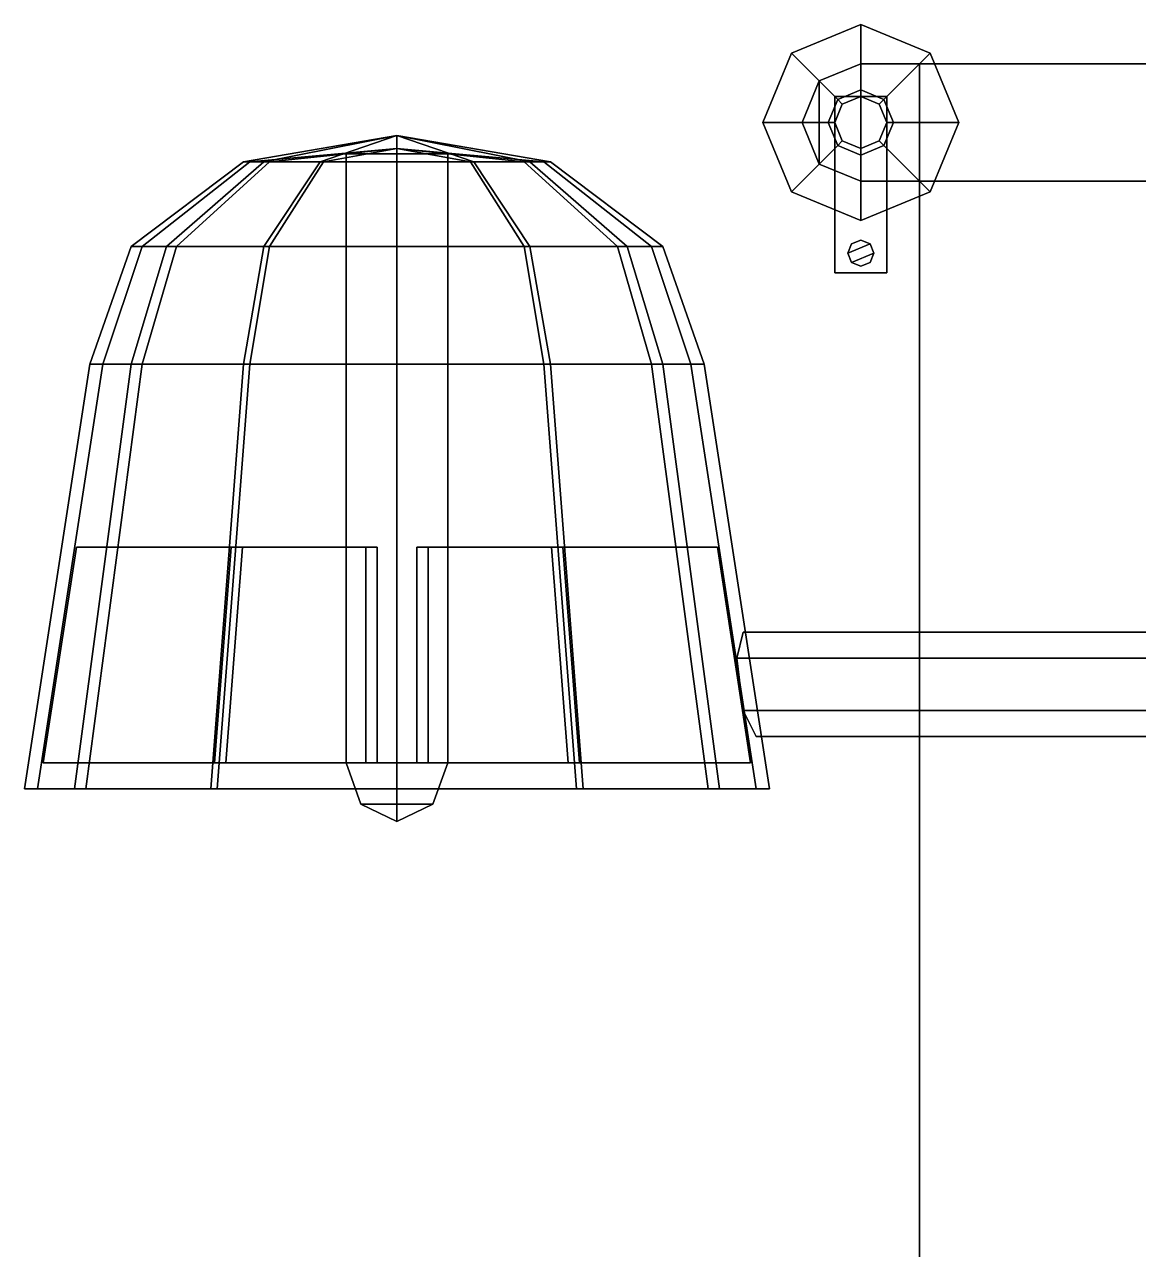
# Model space of a CAD drawing. Header units: millimetres. Extents: x -2.6 to 2.6, y -3.5 to 10.2.
# Drawn here: x -2.64 to -0.935, y 0.385 to 2.26 of the extents above; entities that cross this region are included whole.
import ezdxf

# ---------------------------------------------------------------- set-up
doc = ezdxf.new("R2010")
doc.units = ezdxf.units.MM
doc.layers.add('outriggers', color=5, linetype='Continuous')
doc.layers.add('turret', color=2, linetype='Continuous')

msp = doc.modelspace()

# ---------------------------------------------------------------- linework, layer by layer
for points in [[(-1.36, 2.2, -0.08), (-1.4236, 2.1736, -0.08), (-1.4236, 2.1736, 0.1), (-1.36, 2.2, 0.1)], [(-1.36, 2.2, 0.1), (-1.4236, 2.1736, 0.1), (-1.4236, 2.0464, 0.1), (-1.36, 2.02, 0.1)], [(1.36, 2.2, 0.1), (1.27, 2.2), (-1.27, 2.2), (-1.36, 2.2, 0.1)], [(-1.36, 2.02, 0.1), (1.36, 2.02, 0.1), (1.36, 2.2, 0.1), (-1.36, 2.2, 0.1)], [(-1.27, 2.2, -0.08), (-1.36, 2.2, -0.08), (-1.36, 2.2, 0.1), (-1.27, 2.2)], [(-1.27, 2.02, -0.08), (-1.27, 2.2, -0.08), (-1.27, 2.2), (-1.27, 2.02)], [(-1.4236, 2.1736, -0.08), (-1.45, 2.11, -0.08), (-1.45, 2.11, 0.1), (-1.4236, 2.1736, 0.1)], [(-1.4236, 2.1736, 0.1), (-1.45, 2.11, 0.1), (-1.45, 2.11, 0.1), (-1.4236, 2.0464, 0.1)], [(-1.45, 2.11, -0.08), (-1.4236, 2.0464, -0.08), (-1.4236, 2.0464, 0.1), (-1.45, 2.11, 0.1)], [(-1.4236, 2.0464, -0.08), (-1.36, 2.02, -0.08), (-1.36, 2.02, 0.1), (-1.4236, 2.0464, 0.1)], [(-1.36, 2.02, -0.08), (-1.27, 2.02, -0.08), (-1.27, 2.02, 0.1), (-1.36, 2.02, 0.1)], [(-1.27, 2.02, 0.1), (-1.27, 2.02), (-1.27, -0.64), (-1.27, -0.64, 0.1)], [(1.27, -1.05, 0.1), (1.27, 2.02, 0.1), (-1.27, 2.02, 0.1), (-1.27, -1.05, 0.1)]]:
    msp.add_3dface(points)
at = {"layer": 'outriggers'}
for points in [[(-1.36, 2.26, -0.59), (-1.4661, 2.2161, -0.59), (-1.3954, 2.1454, -0.59), (-1.36, 2.16, -0.59)], [(-1.36, 2.26, -0.61), (-1.4661, 2.2161, -0.61), (-1.4661, 2.2161, -0.59), (-1.36, 2.26, -0.59)], [(-1.2539, 2.2161, -0.59), (-1.36, 2.26, -0.59), (-1.36, 2.16, -0.59), (-1.3246, 2.1454, -0.59)], [(-1.2539, 2.2161, -0.61), (-1.36, 2.26, -0.61), (-1.36, 2.26, -0.59), (-1.2539, 2.2161, -0.59)], [(-1.4661, 2.2161, -0.59), (-1.51, 2.11, -0.59), (-1.41, 2.11, -0.59), (-1.3954, 2.1454, -0.59)], [(-1.4661, 2.2161, -0.61), (-1.51, 2.11, -0.61), (-1.51, 2.11, -0.59), (-1.4661, 2.2161, -0.59)], [(-1.21, 2.11, -0.59), (-1.2539, 2.2161, -0.59), (-1.3246, 2.1454, -0.59), (-1.31, 2.11, -0.59)], [(-1.21, 2.11, -0.61), (-1.2539, 2.2161, -0.61), (-1.2539, 2.2161, -0.59), (-1.21, 2.11, -0.59)], [(-1.36, 2.16, -0.54), (-1.3954, 2.1454, -0.54), (-1.3883, 2.1383, -0.54), (-1.36, 2.15, -0.54)], [(-1.36, 2.16, -0.59), (-1.3954, 2.1454, -0.59), (-1.3954, 2.1454, -0.54), (-1.36, 2.16, -0.54)], [(-1.3246, 2.1454, -0.54), (-1.36, 2.16, -0.54), (-1.36, 2.15, -0.54), (-1.3317, 2.1383, -0.54)], [(-1.3246, 2.1454, -0.59), (-1.36, 2.16, -0.59), (-1.36, 2.16, -0.54), (-1.3246, 2.1454, -0.54)], [(-1.3954, 2.1454, -0.54), (-1.41, 2.11, -0.54), (-1.4, 2.11, -0.54), (-1.3883, 2.1383, -0.54)], [(-1.3954, 2.1454, -0.59), (-1.41, 2.11, -0.59), (-1.41, 2.11, -0.54), (-1.3954, 2.1454, -0.54)], [(-1.4, 2.15, 0.24), (-1.4, 1.88, 0.24), (-1.32, 1.88, 0.24), (-1.32, 2.15, 0.24)], [(-1.32, 2.15, 0.22), (-1.32, 1.88, 0.22), (-1.4, 1.88, 0.22), (-1.4, 2.15, 0.22)], [(-1.32, 2.15, 0.24), (-1.32, 2.15, 0.22), (-1.4, 2.15, 0.22), (-1.4, 2.15, 0.24)], [(-1.4, 2.15, 0.22), (-1.4, 1.88, 0.22), (-1.4, 1.88, 0.24), (-1.4, 2.15, 0.24)], [(-1.3883, 2.1383, -0.54), (-1.4, 2.11, -0.54), (-1.4, 2.11, 0.22), (-1.3883, 2.1383, 0.22)], [(-1.36, 2.15, -0.54), (-1.3883, 2.1383, -0.54), (-1.3883, 2.1383, 0.22), (-1.36, 2.15, 0.22)], [(-1.3317, 2.1383, -0.54), (-1.36, 2.15, -0.54), (-1.36, 2.15, 0.22), (-1.3317, 2.1383, 0.22)], [(-1.31, 2.11, -0.54), (-1.3246, 2.1454, -0.54), (-1.3317, 2.1383, -0.54), (-1.32, 2.11, -0.54)], [(-1.32, 2.11, -0.54), (-1.3317, 2.1383, -0.54), (-1.3317, 2.1383, 0.22), (-1.32, 2.11, 0.22)], [(-1.31, 2.11, -0.59), (-1.3246, 2.1454, -0.59), (-1.3246, 2.1454, -0.54), (-1.31, 2.11, -0.54)], [(-1.32, 1.88, 0.24), (-1.32, 1.88, 0.22), (-1.32, 2.15, 0.22), (-1.32, 2.15, 0.24)], [(-1.51, 2.11, -0.59), (-1.4661, 2.0039, -0.59), (-1.3954, 2.0746, -0.59), (-1.41, 2.11, -0.59)], [(-1.51, 2.11, -0.61), (-1.4661, 2.0039, -0.61), (-1.4661, 2.0039, -0.59), (-1.51, 2.11, -0.59)], [(-1.41, 2.11, -0.54), (-1.3954, 2.0746, -0.54), (-1.3883, 2.0817, -0.54), (-1.4, 2.11, -0.54)], [(-1.41, 2.11, -0.59), (-1.3954, 2.0746, -0.59), (-1.3954, 2.0746, -0.54), (-1.41, 2.11, -0.54)], [(-1.4, 2.11, -0.54), (-1.3883, 2.0817, -0.54), (-1.3883, 2.0817, 0.22), (-1.4, 2.11, 0.22)], [(-1.3317, 2.0817, -0.54), (-1.32, 2.11, -0.54), (-1.32, 2.11, 0.22), (-1.3317, 2.0817, 0.22)], [(-1.3246, 2.0746, -0.54), (-1.31, 2.11, -0.54), (-1.32, 2.11, -0.54), (-1.3317, 2.0817, -0.54)], [(-1.2539, 2.0039, -0.59), (-1.21, 2.11, -0.59), (-1.31, 2.11, -0.59), (-1.3246, 2.0746, -0.59)], [(-1.3246, 2.0746, -0.59), (-1.31, 2.11, -0.59), (-1.31, 2.11, -0.54), (-1.3246, 2.0746, -0.54)], [(-1.2539, 2.0039, -0.61), (-1.21, 2.11, -0.61), (-1.21, 2.11, -0.59), (-1.2539, 2.0039, -0.59)], [(-1.3954, 2.0746, -0.54), (-1.36, 2.06, -0.54), (-1.36, 2.07, -0.54), (-1.3883, 2.0817, -0.54)], [(-1.3883, 2.0817, -0.54), (-1.36, 2.07, -0.54), (-1.36, 2.07, 0.22), (-1.3883, 2.0817, 0.22)], [(-1.36, 2.07, -0.54), (-1.3317, 2.0817, -0.54), (-1.3317, 2.0817, 0.22), (-1.36, 2.07, 0.22)], [(-1.36, 2.06, -0.54), (-1.3246, 2.0746, -0.54), (-1.3317, 2.0817, -0.54), (-1.36, 2.07, -0.54)], [(-1.4661, 2.0039, -0.59), (-1.36, 1.96, -0.59), (-1.36, 2.06, -0.59), (-1.3954, 2.0746, -0.59)], [(-1.3954, 2.0746, -0.59), (-1.36, 2.06, -0.59), (-1.36, 2.06, -0.54), (-1.3954, 2.0746, -0.54)], [(-1.36, 1.96, -0.59), (-1.2539, 2.0039, -0.59), (-1.3246, 2.0746, -0.59), (-1.36, 2.06, -0.59)], [(-1.36, 2.06, -0.59), (-1.3246, 2.0746, -0.59), (-1.3246, 2.0746, -0.54), (-1.36, 2.06, -0.54)], [(-1.4661, 2.0039, -0.61), (-1.36, 1.96, -0.61), (-1.36, 1.96, -0.59), (-1.4661, 2.0039, -0.59)], [(-1.36, 1.96, -0.61), (-1.2539, 2.0039, -0.61), (-1.2539, 2.0039, -0.59), (-1.36, 1.96, -0.59)], [(-1.36, 1.93, 0.36), (-1.3741, 1.9241, 0.36), (-1.38, 1.91, 0.36), (-1.3459, 1.9241, 0.36)], [(-1.3741, 1.9241, 0.24), (-1.38, 1.91, 0.24), (-1.38, 1.91, 0.36), (-1.3741, 1.9241, 0.36)], [(-1.3459, 1.9241, 0.36), (-1.38, 1.91, 0.36), (-1.3741, 1.8959, 0.36), (-1.34, 1.91, 0.36)], [(-1.36, 1.93, 0.24), (-1.3741, 1.9241, 0.24), (-1.3741, 1.9241, 0.36), (-1.36, 1.93, 0.36)], [(-1.3459, 1.9241, 0.24), (-1.36, 1.93, 0.24), (-1.36, 1.93, 0.36), (-1.3459, 1.9241, 0.36)], [(-1.34, 1.91, 0.24), (-1.3459, 1.9241, 0.24), (-1.3459, 1.9241, 0.36), (-1.34, 1.91, 0.36)], [(-1.38, 1.91, 0.24), (-1.3741, 1.8959, 0.24), (-1.3741, 1.8959, 0.36), (-1.38, 1.91, 0.36)], [(-1.34, 1.91, 0.36), (-1.3741, 1.8959, 0.36), (-1.36, 1.89, 0.36), (-1.3459, 1.8959, 0.36)], [(-1.3741, 1.8959, 0.24), (-1.36, 1.89, 0.24), (-1.36, 1.89, 0.36), (-1.3741, 1.8959, 0.36)], [(-1.36, 1.89, 0.24), (-1.3459, 1.8959, 0.24), (-1.3459, 1.8959, 0.36), (-1.36, 1.89, 0.36)], [(-1.3459, 1.8959, 0.24), (-1.34, 1.91, 0.24), (-1.34, 1.91, 0.36), (-1.3459, 1.8959, 0.36)], [(-1.4, 1.88, 0.24), (-1.4, 1.88, 0.22), (-1.32, 1.88, 0.22), (-1.32, 1.88, 0.24)]]:
    msp.add_3dface(points, dxfattribs=at)
at = {"layer": 'turret'}
for points in [[(-2.07, 2.09, 0.44), (-2.2735, 2.05, 0.3225), (-2.305, 2.05, 0.44), (-2.07, 2.09, 0.44)], [(-2.07, 2.09, 0.44), (-2.305, 2.05, 0.44), (-2.2735, 2.05, 0.5575), (-2.07, 2.09, 0.44)], [(-2.07, 2.09, 0.44), (-2.1875, 2.05, 0.2365), (-2.2735, 2.05, 0.3225), (-2.07, 2.09, 0.44)], [(-2.07, 2.09, 0.44), (-2.2735, 2.05, 0.5575), (-2.1875, 2.05, 0.6435), (-2.07, 2.09, 0.44)], [(-2.07, 2.09, 0.44), (-2.07, 2.05, 0.205), (-2.1875, 2.05, 0.2365), (-2.07, 2.09, 0.44)], [(-2.07, 2.09, 0.44), (-2.1875, 2.05, 0.6435), (-2.07, 2.05, 0.675), (-2.07, 2.09, 0.44)], [(-2.07, 2.09, 0.44), (-1.835, 2.05, 0.44), (-1.8665, 2.05, 0.3225), (-2.07, 2.09, 0.44)], [(-2.07, 2.09, 0.44), (-1.8665, 2.05, 0.3225), (-1.9525, 2.05, 0.2365), (-2.07, 2.09, 0.44)], [(-2.07, 2.09, 0.44), (-1.9525, 2.05, 0.2365), (-2.07, 2.05, 0.205), (-2.07, 2.09, 0.44)], [(-2.07, 2.09, 0.44), (-2.07, 2.05, 0.675), (-1.9525, 2.05, 0.6435), (-2.07, 2.09, 0.44)], [(-2.07, 2.09, 0.44), (-1.9525, 2.05, 0.6435), (-1.8665, 2.05, 0.5575), (-2.07, 2.09, 0.44)], [(-2.07, 2.09, 0.44), (-1.8665, 2.05, 0.5575), (-1.835, 2.05, 0.44), (-2.07, 2.09, 0.44)], [(-2.07, 2.07, 0.44), (-2.295, 2.05, 0.44), (-2.2649, 2.05, 0.3275), (-2.07, 2.07, 0.44)], [(-2.07, 2.07, 0.44), (-2.2649, 2.05, 0.5525), (-2.295, 2.05, 0.44), (-2.07, 2.07, 0.44)], [(-2.07, 2.07, 0.44), (-2.2649, 2.05, 0.3275), (-2.1825, 2.05, 0.2451), (-2.07, 2.07, 0.44)], [(-2.07, 2.07, 0.44), (-2.1825, 2.05, 0.6349), (-2.2649, 2.05, 0.5525), (-2.07, 2.07, 0.44)], [(-2.07, 2.07, 0.44), (-2.1825, 2.05, 0.2451), (-2.07, 2.05, 0.215), (-2.07, 2.07, 0.44)], [(-2.07, 2.07, 0.44), (-2.07, 2.05, 0.665), (-2.1825, 2.05, 0.6349), (-2.07, 2.07, 0.44)], [(-2.07, 2.07, 0.44), (-2.07, 2.05, 0.215), (-1.9575, 2.05, 0.2451), (-2.07, 2.07, 0.44)], [(-2.07, 2.07, 0.44), (-1.9575, 2.05, 0.2451), (-1.8751, 2.05, 0.3275), (-2.07, 2.07, 0.44)], [(-2.07, 2.07, 0.44), (-1.8751, 2.05, 0.3275), (-1.845, 2.05, 0.44), (-2.07, 2.07, 0.44)], [(-2.07, 2.07, 0.44), (-1.8751, 2.05, 0.5525), (-1.9575, 2.05, 0.6349), (-2.07, 2.07, 0.44)], [(-2.07, 2.07, 0.44), (-1.9575, 2.05, 0.6349), (-2.07, 2.05, 0.665), (-2.07, 2.07, 0.44)], [(-2.07, 2.07, 0.44), (-1.845, 2.05, 0.44), (-1.8751, 2.05, 0.5525), (-2.07, 2.07, 0.44)], [(-2.2735, 2.05, 0.3225), (-2.4225, 1.92, 0.2365), (-2.477, 1.92, 0.44), (-2.305, 2.05, 0.44)], [(-2.305, 2.05, 0.44), (-2.477, 1.92, 0.44), (-2.4225, 1.92, 0.6435), (-2.2735, 2.05, 0.5575)], [(-2.295, 2.05, 0.44), (-2.4597, 1.92, 0.44), (-2.4075, 1.92, 0.2451), (-2.2649, 2.05, 0.3275)], [(-2.2649, 2.05, 0.5525), (-2.4075, 1.92, 0.6349), (-2.4597, 1.92, 0.44), (-2.295, 2.05, 0.44)], [(-2.1875, 2.05, 0.2365), (-2.2735, 1.92, 0.0875), (-2.4225, 1.92, 0.2365), (-2.2735, 2.05, 0.3225)], [(-2.2735, 2.05, 0.5575), (-2.4225, 1.92, 0.6435), (-2.2735, 1.92, 0.7925), (-2.1875, 2.05, 0.6435)], [(-2.2649, 2.05, 0.3275), (-2.4075, 1.92, 0.2451), (-2.2649, 1.92, 0.1025), (-2.1825, 2.05, 0.2451)], [(-2.1825, 2.05, 0.6349), (-2.2649, 1.92, 0.7775), (-2.4075, 1.92, 0.6349), (-2.2649, 2.05, 0.5525)], [(-2.07, 2.05, 0.205), (-2.07, 1.92, 0.033), (-2.2735, 1.92, 0.0875), (-2.1875, 2.05, 0.2365)], [(-2.1875, 2.05, 0.6435), (-2.2735, 1.92, 0.7925), (-2.07, 1.92, 0.847), (-2.07, 2.05, 0.675)], [(-2.1825, 2.05, 0.2451), (-2.2649, 1.92, 0.1025), (-2.07, 1.92, 0.0503), (-2.07, 2.05, 0.215)], [(-2.07, 2.05, 0.665), (-2.07, 1.92, 0.8297), (-2.2649, 1.92, 0.7775), (-2.1825, 2.05, 0.6349)], [(-2.07, 1.13, 0.35), (-2.1479, 1.13, 0.395), (-2.1479, 2.062, 0.395), (-2.07, 2.062, 0.35)], [(-2.1479, 1.13, 0.395), (-2.1479, 1.13, 0.485), (-2.1479, 2.062, 0.485), (-2.1479, 2.062, 0.395)], [(-2.1479, 1.13, 0.485), (-2.07, 1.13, 0.53), (-2.07, 2.062, 0.53), (-2.1479, 2.062, 0.485)], [(-1.9921, 1.13, 0.395), (-2.07, 1.13, 0.35), (-2.07, 2.062, 0.35), (-1.9921, 2.062, 0.395)], [(-2.07, 1.13, 0.53), (-1.9921, 1.13, 0.485), (-1.9921, 2.062, 0.485), (-2.07, 2.062, 0.53)], [(-1.9525, 2.05, 0.2365), (-1.8665, 1.92, 0.0875), (-2.07, 1.92, 0.033), (-2.07, 2.05, 0.205)], [(-2.07, 2.05, 0.215), (-2.07, 1.92, 0.0503), (-1.8751, 1.92, 0.1025), (-1.9575, 2.05, 0.2451)], [(-2.07, 2.05, 0.675), (-2.07, 1.92, 0.847), (-1.8665, 1.92, 0.7925), (-1.9525, 2.05, 0.6435)], [(-1.9575, 2.05, 0.6349), (-1.8751, 1.92, 0.7775), (-2.07, 1.92, 0.8297), (-2.07, 2.05, 0.665)], [(-1.9921, 1.13, 0.485), (-1.9921, 1.13, 0.395), (-1.9921, 2.062, 0.395), (-1.9921, 2.062, 0.485)], [(-1.9575, 2.05, 0.2451), (-1.8751, 1.92, 0.1025), (-1.7325, 1.92, 0.2451), (-1.8751, 2.05, 0.3275)], [(-1.8751, 2.05, 0.5525), (-1.7325, 1.92, 0.6349), (-1.8751, 1.92, 0.7775), (-1.9575, 2.05, 0.6349)], [(-1.8665, 2.05, 0.3225), (-1.7175, 1.92, 0.2365), (-1.8665, 1.92, 0.0875), (-1.9525, 2.05, 0.2365)], [(-1.9525, 2.05, 0.6435), (-1.8665, 1.92, 0.7925), (-1.7175, 1.92, 0.6435), (-1.8665, 2.05, 0.5575)], [(-1.8751, 2.05, 0.3275), (-1.7325, 1.92, 0.2451), (-1.6803, 1.92, 0.44), (-1.845, 2.05, 0.44)], [(-1.845, 2.05, 0.44), (-1.6803, 1.92, 0.44), (-1.7325, 1.92, 0.6349), (-1.8751, 2.05, 0.5525)], [(-1.835, 2.05, 0.44), (-1.663, 1.92, 0.44), (-1.7175, 1.92, 0.2365), (-1.8665, 2.05, 0.3225)], [(-1.8665, 2.05, 0.5575), (-1.7175, 1.92, 0.6435), (-1.663, 1.92, 0.44), (-1.835, 2.05, 0.44)], [(-2.4225, 1.92, 0.2365), (-2.477, 1.74, 0.205), (-2.54, 1.74, 0.44), (-2.477, 1.92, 0.44)], [(-2.477, 1.92, 0.44), (-2.54, 1.74, 0.44), (-2.477, 1.74, 0.675), (-2.4225, 1.92, 0.6435)], [(-2.4597, 1.92, 0.44), (-2.52, 1.74, 0.44), (-2.4597, 1.74, 0.215), (-2.4075, 1.92, 0.2451)], [(-2.4075, 1.92, 0.6349), (-2.4597, 1.74, 0.665), (-2.52, 1.74, 0.44), (-2.4597, 1.92, 0.44)], [(-2.2735, 1.92, 0.0875), (-2.305, 1.74, 0.033), (-2.477, 1.74, 0.205), (-2.4225, 1.92, 0.2365)], [(-2.4225, 1.92, 0.6435), (-2.477, 1.74, 0.675), (-2.305, 1.74, 0.847), (-2.2735, 1.92, 0.7925)], [(-2.4075, 1.92, 0.2451), (-2.4597, 1.74, 0.215), (-2.295, 1.74, 0.0503), (-2.2649, 1.92, 0.1025)], [(-2.2649, 1.92, 0.7775), (-2.295, 1.74, 0.8297), (-2.4597, 1.74, 0.665), (-2.4075, 1.92, 0.6349)], [(-2.07, 1.92, 0.033), (-2.07, 1.74, -0.03), (-2.305, 1.74, 0.033), (-2.2735, 1.92, 0.0875)], [(-2.2735, 1.92, 0.7925), (-2.305, 1.74, 0.847), (-2.07, 1.74, 0.91), (-2.07, 1.92, 0.847)], [(-2.2649, 1.92, 0.1025), (-2.295, 1.74, 0.0503), (-2.07, 1.74, -0.01), (-2.07, 1.92, 0.0503)], [(-2.07, 1.92, 0.8297), (-2.07, 1.74, 0.89), (-2.295, 1.74, 0.8297), (-2.2649, 1.92, 0.7775)], [(-1.8665, 1.92, 0.0875), (-1.835, 1.74, 0.033), (-2.07, 1.74, -0.03), (-2.07, 1.92, 0.033)], [(-2.07, 1.92, 0.0503), (-2.07, 1.74, -0.01), (-1.845, 1.74, 0.0503), (-1.8751, 1.92, 0.1025)], [(-2.07, 1.92, 0.847), (-2.07, 1.74, 0.91), (-1.835, 1.74, 0.847), (-1.8665, 1.92, 0.7925)], [(-1.8751, 1.92, 0.7775), (-1.845, 1.74, 0.8297), (-2.07, 1.74, 0.89), (-2.07, 1.92, 0.8297)], [(-1.8751, 1.92, 0.1025), (-1.845, 1.74, 0.0503), (-1.6803, 1.74, 0.215), (-1.7325, 1.92, 0.2451)], [(-1.7325, 1.92, 0.6349), (-1.6803, 1.74, 0.665), (-1.845, 1.74, 0.8297), (-1.8751, 1.92, 0.7775)], [(-1.7175, 1.92, 0.2365), (-1.663, 1.74, 0.205), (-1.835, 1.74, 0.033), (-1.8665, 1.92, 0.0875)], [(-1.8665, 1.92, 0.7925), (-1.835, 1.74, 0.847), (-1.663, 1.74, 0.675), (-1.7175, 1.92, 0.6435)], [(-1.7325, 1.92, 0.2451), (-1.6803, 1.74, 0.215), (-1.62, 1.74, 0.44), (-1.6803, 1.92, 0.44)], [(-1.6803, 1.92, 0.44), (-1.62, 1.74, 0.44), (-1.6803, 1.74, 0.665), (-1.7325, 1.92, 0.6349)], [(-1.663, 1.92, 0.44), (-1.6, 1.74, 0.44), (-1.663, 1.74, 0.205), (-1.7175, 1.92, 0.2365)], [(-1.7175, 1.92, 0.6435), (-1.663, 1.74, 0.675), (-1.6, 1.74, 0.44), (-1.663, 1.92, 0.44)], [(-2.54, 1.74, 0.44), (-2.477, 1.74, 0.205), (-2.5636, 1.09, 0.155), (-2.64, 1.09, 0.44)], [(-2.477, 1.74, 0.675), (-2.54, 1.74, 0.44), (-2.64, 1.09, 0.44), (-2.5636, 1.09, 0.725)], [(-2.62, 1.09, 0.44), (-2.5463, 1.09, 0.165), (-2.4597, 1.74, 0.215), (-2.52, 1.74, 0.44)], [(-2.5463, 1.09, 0.715), (-2.62, 1.09, 0.44), (-2.52, 1.74, 0.44), (-2.4597, 1.74, 0.665)], [(-2.477, 1.74, 0.205), (-2.305, 1.74, 0.033), (-2.355, 1.09, -0.0536), (-2.5636, 1.09, 0.155)], [(-2.305, 1.74, 0.847), (-2.477, 1.74, 0.675), (-2.5636, 1.09, 0.725), (-2.355, 1.09, 0.9336)], [(-2.5463, 1.09, 0.165), (-2.345, 1.09, -0.0363), (-2.295, 1.74, 0.0503), (-2.4597, 1.74, 0.215)], [(-2.345, 1.09, 0.9163), (-2.5463, 1.09, 0.715), (-2.4597, 1.74, 0.665), (-2.295, 1.74, 0.8297)], [(-2.305, 1.74, 0.033), (-2.07, 1.74, -0.03), (-2.07, 1.09, -0.13), (-2.355, 1.09, -0.0536)], [(-2.07, 1.74, 0.91), (-2.305, 1.74, 0.847), (-2.355, 1.09, 0.9336), (-2.07, 1.09, 1.01)], [(-2.345, 1.09, -0.0363), (-2.07, 1.09, -0.11), (-2.07, 1.74, -0.01), (-2.295, 1.74, 0.0503)], [(-2.07, 1.09, 0.99), (-2.345, 1.09, 0.9163), (-2.295, 1.74, 0.8297), (-2.07, 1.74, 0.89)], [(-2.07, 1.74, -0.03), (-1.835, 1.74, 0.033), (-1.785, 1.09, -0.0536), (-2.07, 1.09, -0.13)], [(-2.07, 1.09, -0.11), (-1.795, 1.09, -0.0363), (-1.845, 1.74, 0.0503), (-2.07, 1.74, -0.01)], [(-1.835, 1.74, 0.847), (-2.07, 1.74, 0.91), (-2.07, 1.09, 1.01), (-1.785, 1.09, 0.9336)], [(-1.795, 1.09, 0.9163), (-2.07, 1.09, 0.99), (-2.07, 1.74, 0.89), (-1.845, 1.74, 0.8297)], [(-1.795, 1.09, -0.0363), (-1.5937, 1.09, 0.165), (-1.6803, 1.74, 0.215), (-1.845, 1.74, 0.0503)], [(-1.5937, 1.09, 0.715), (-1.795, 1.09, 0.9163), (-1.845, 1.74, 0.8297), (-1.6803, 1.74, 0.665)], [(-1.835, 1.74, 0.033), (-1.663, 1.74, 0.205), (-1.5764, 1.09, 0.155), (-1.785, 1.09, -0.0536)], [(-1.663, 1.74, 0.675), (-1.835, 1.74, 0.847), (-1.785, 1.09, 0.9336), (-1.5764, 1.09, 0.725)], [(-1.5937, 1.09, 0.165), (-1.52, 1.09, 0.44), (-1.62, 1.74, 0.44), (-1.6803, 1.74, 0.215)], [(-1.52, 1.09, 0.44), (-1.5937, 1.09, 0.715), (-1.6803, 1.74, 0.665), (-1.62, 1.74, 0.44)], [(-1.663, 1.74, 0.205), (-1.6, 1.74, 0.44), (-1.5, 1.09, 0.44), (-1.5764, 1.09, 0.155)], [(-1.6, 1.74, 0.44), (-1.663, 1.74, 0.675), (-1.5764, 1.09, 0.725), (-1.5, 1.09, 0.44)], [(-2.1479, 1.13, 0.45), (-2.1479, 1.46, 0.45), (-2.5604, 1.46, 0.45), (-2.6112, 1.13, 0.45)], [(-2.5604, 1.46, 0.43), (-2.1479, 1.46, 0.43), (-2.1479, 1.13, 0.43), (-2.6112, 1.13, 0.43)], [(-2.5604, 1.46, 0.45), (-2.1479, 1.46, 0.45), (-2.1479, 1.46, 0.43), (-2.5604, 1.46, 0.43)], [(-2.1176, 1.13, 0.3775), (-2.1176, 1.46, 0.3775), (-2.3239, 1.46, 0.0203), (-2.3492, 1.13, -0.0237)], [(-2.3239, 1.46, 0.8597), (-2.1176, 1.46, 0.5025), (-2.1176, 1.13, 0.5025), (-2.3492, 1.13, 0.9037)], [(-2.3065, 1.46, 0.0103), (-2.1003, 1.46, 0.3675), (-2.1003, 1.13, 0.3675), (-2.3319, 1.13, -0.0337)], [(-2.1003, 1.13, 0.5125), (-2.1003, 1.46, 0.5125), (-2.3065, 1.46, 0.8697), (-2.3319, 1.13, 0.9137)], [(-2.3239, 1.46, 0.0203), (-2.1176, 1.46, 0.3775), (-2.1003, 1.46, 0.3675), (-2.3065, 1.46, 0.0103)], [(-2.3065, 1.46, 0.8697), (-2.1003, 1.46, 0.5125), (-2.1176, 1.46, 0.5025), (-2.3239, 1.46, 0.8597)], [(-1.8335, 1.46, 0.0103), (-2.0397, 1.46, 0.3675), (-2.0224, 1.46, 0.3775), (-1.8161, 1.46, 0.0203)], [(-2.0397, 1.13, 0.3675), (-2.0397, 1.46, 0.3675), (-1.8335, 1.46, 0.0103), (-1.8081, 1.13, -0.0337)], [(-1.8161, 1.46, 0.8597), (-2.0224, 1.46, 0.5025), (-2.0397, 1.46, 0.5125), (-1.8335, 1.46, 0.8697)], [(-1.8335, 1.46, 0.8697), (-2.0397, 1.46, 0.5125), (-2.0397, 1.13, 0.5125), (-1.8081, 1.13, 0.9137)], [(-1.8161, 1.46, 0.0203), (-2.0224, 1.46, 0.3775), (-2.0224, 1.13, 0.3775), (-1.7908, 1.13, -0.0237)], [(-2.0224, 1.13, 0.5025), (-2.0224, 1.46, 0.5025), (-1.8161, 1.46, 0.8597), (-1.7908, 1.13, 0.9037)], [(-1.9921, 1.13, 0.43), (-1.9921, 1.46, 0.43), (-1.5796, 1.46, 0.43), (-1.5288, 1.13, 0.43)], [(-1.5796, 1.46, 0.43), (-1.9921, 1.46, 0.43), (-1.9921, 1.46, 0.45), (-1.5796, 1.46, 0.45)], [(-1.5796, 1.46, 0.45), (-1.9921, 1.46, 0.45), (-1.9921, 1.13, 0.45), (-1.5288, 1.13, 0.45)], [(-0.84, 1.29, 0.5093), (-0.84, 1.33, 0.44), (-1.54, 1.33, 0.44), (-1.55, 1.29, 0.5093)], [(-0.84, 1.33, 0.44), (-0.84, 1.29, 0.3707), (-1.55, 1.29, 0.3707), (-1.54, 1.33, 0.44)], [(-0.84, 1.21, 0.5093), (-0.84, 1.29, 0.5093), (-1.55, 1.29, 0.5093), (-1.54, 1.21, 0.5093)], [(-0.84, 1.29, 0.3707), (-0.84, 1.21, 0.3707), (-1.54, 1.21, 0.3707), (-1.55, 1.29, 0.3707)], [(-0.84, 1.17, 0.44), (-0.84, 1.21, 0.5093), (-1.54, 1.21, 0.5093), (-1.52, 1.17, 0.44)], [(-0.84, 1.21, 0.3707), (-0.84, 1.17, 0.44), (-1.52, 1.17, 0.44), (-1.54, 1.21, 0.3707)], [(-2.6112, 1.13, 0.43), (-2.1479, 1.13, 0.43), (-2.1479, 1.13, 0.45), (-2.6112, 1.13, 0.45)], [(-2.3319, 1.13, -0.0337), (-2.1003, 1.13, 0.3675), (-2.1176, 1.13, 0.3775), (-2.3492, 1.13, -0.0237)], [(-2.3492, 1.13, 0.9037), (-2.1176, 1.13, 0.5025), (-2.1003, 1.13, 0.5125), (-2.3319, 1.13, 0.9137)], [(-2.1251, 1.0664, 0.4082), (-2.1479, 1.13, 0.395), (-2.07, 1.13, 0.35), (-2.07, 1.0664, 0.3764)], [(-2.07, 1.0664, 0.5036), (-2.07, 1.13, 0.53), (-2.1479, 1.13, 0.485), (-2.1251, 1.0664, 0.4718)], [(-2.1251, 1.0664, 0.4718), (-2.1479, 1.13, 0.485), (-2.1479, 1.13, 0.395), (-2.1251, 1.0664, 0.4082)], [(-2.07, 1.0664, 0.3764), (-2.07, 1.13, 0.35), (-1.9921, 1.13, 0.395), (-2.0149, 1.0664, 0.4082)], [(-2.0149, 1.0664, 0.4718), (-1.9921, 1.13, 0.485), (-2.07, 1.13, 0.53), (-2.07, 1.0664, 0.5036)], [(-1.7908, 1.13, -0.0237), (-2.0224, 1.13, 0.3775), (-2.0397, 1.13, 0.3675), (-1.8081, 1.13, -0.0337)], [(-1.8081, 1.13, 0.9137), (-2.0397, 1.13, 0.5125), (-2.0224, 1.13, 0.5025), (-1.7908, 1.13, 0.9037)], [(-2.0149, 1.0664, 0.4082), (-1.9921, 1.13, 0.395), (-1.9921, 1.13, 0.485), (-2.0149, 1.0664, 0.4718)], [(-1.5288, 1.13, 0.45), (-1.9921, 1.13, 0.45), (-1.9921, 1.13, 0.43), (-1.5288, 1.13, 0.43)], [(-2.64, 1.09, 0.44), (-2.5636, 1.09, 0.155), (-2.5463, 1.09, 0.165), (-2.62, 1.09, 0.44)], [(-2.5636, 1.09, 0.725), (-2.64, 1.09, 0.44), (-2.62, 1.09, 0.44), (-2.5463, 1.09, 0.715)], [(-2.5636, 1.09, 0.155), (-2.355, 1.09, -0.0536), (-2.345, 1.09, -0.0363), (-2.5463, 1.09, 0.165)], [(-2.355, 1.09, 0.9336), (-2.5636, 1.09, 0.725), (-2.5463, 1.09, 0.715), (-2.345, 1.09, 0.9163)], [(-2.355, 1.09, -0.0536), (-2.07, 1.09, -0.13), (-2.07, 1.09, -0.11), (-2.345, 1.09, -0.0363)], [(-2.07, 1.09, 1.01), (-2.355, 1.09, 0.9336), (-2.345, 1.09, 0.9163), (-2.07, 1.09, 0.99)], [(-2.07, 1.09, -0.13), (-1.785, 1.09, -0.0536), (-1.795, 1.09, -0.0363), (-2.07, 1.09, -0.11)], [(-1.785, 1.09, 0.9336), (-2.07, 1.09, 1.01), (-2.07, 1.09, 0.99), (-1.795, 1.09, 0.9163)], [(-1.785, 1.09, -0.0536), (-1.5764, 1.09, 0.155), (-1.5937, 1.09, 0.165), (-1.795, 1.09, -0.0363)], [(-1.5764, 1.09, 0.725), (-1.785, 1.09, 0.9336), (-1.795, 1.09, 0.9163), (-1.5937, 1.09, 0.715)], [(-1.5764, 1.09, 0.155), (-1.5, 1.09, 0.44), (-1.52, 1.09, 0.44), (-1.5937, 1.09, 0.165)], [(-1.5, 1.09, 0.44), (-1.5764, 1.09, 0.725), (-1.5937, 1.09, 0.715), (-1.52, 1.09, 0.44)], [(-2.07, 1.04, 0.44), (-2.07, 1.0664, 0.5036), (-2.1251, 1.0664, 0.4718), (-2.07, 1.04, 0.44)], [(-2.07, 1.04, 0.44), (-2.1251, 1.0664, 0.4718), (-2.1251, 1.0664, 0.4082), (-2.07, 1.04, 0.44)], [(-2.07, 1.04, 0.44), (-2.1251, 1.0664, 0.4082), (-2.07, 1.0664, 0.3764), (-2.07, 1.04, 0.44)], [(-2.07, 1.04, 0.44), (-2.07, 1.0664, 0.3764), (-2.0149, 1.0664, 0.4082), (-2.07, 1.04, 0.44)], [(-2.07, 1.04, 0.44), (-2.0149, 1.0664, 0.4082), (-2.0149, 1.0664, 0.4718), (-2.07, 1.04, 0.44)], [(-2.07, 1.04, 0.44), (-2.0149, 1.0664, 0.4718), (-2.07, 1.0664, 0.5036), (-2.07, 1.04, 0.44)]]:
    msp.add_3dface(points, dxfattribs=at)

doc.saveas('drawing.dxf')
